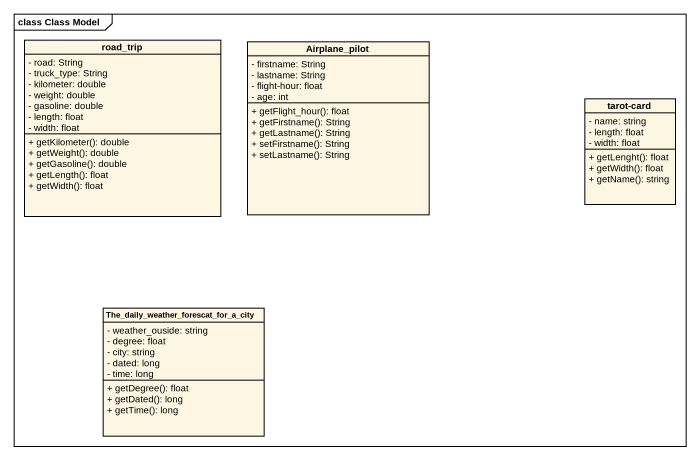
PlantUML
@startuml
mainframe class Class Model
hide circle
hide empty members
skinparam classAttributeIconSize 0
class road_trip {
  - road: String
  - truck_type: String
  - kilometer: double
  - weight: double
  - gasoline: double
  - length: float
  - width: float
  + getKilometer(): double
  + getWeight(): double
  + getGasoline(): double
  + getLength(): float
  + getWidth(): float
}
class Airplane_pilot {
  - firstname: String
  - lastname: String
  - flight-hour: float
  - age: int
  + getFlight_hour(): float
  + getFirstname(): String
  + getLastname(): String
  + setFirstname(): String
  + setLastname(): String
}
class "tarot-card" as tarot_card {
  - name: string
  - length: float
  - width: float
  + getLenght(): float
  + getWidth(): float
  + getName(): string
}
class "The_daily_weather_forescat_for_a_city" as The_daily_weather_forescat {
  - weather_ouside: string
  - degree: float
  - city: string
  - dated: long
  - time: long
  + getDegree(): float
  + getDated(): long
  + getTime(): long
}
@enduml
